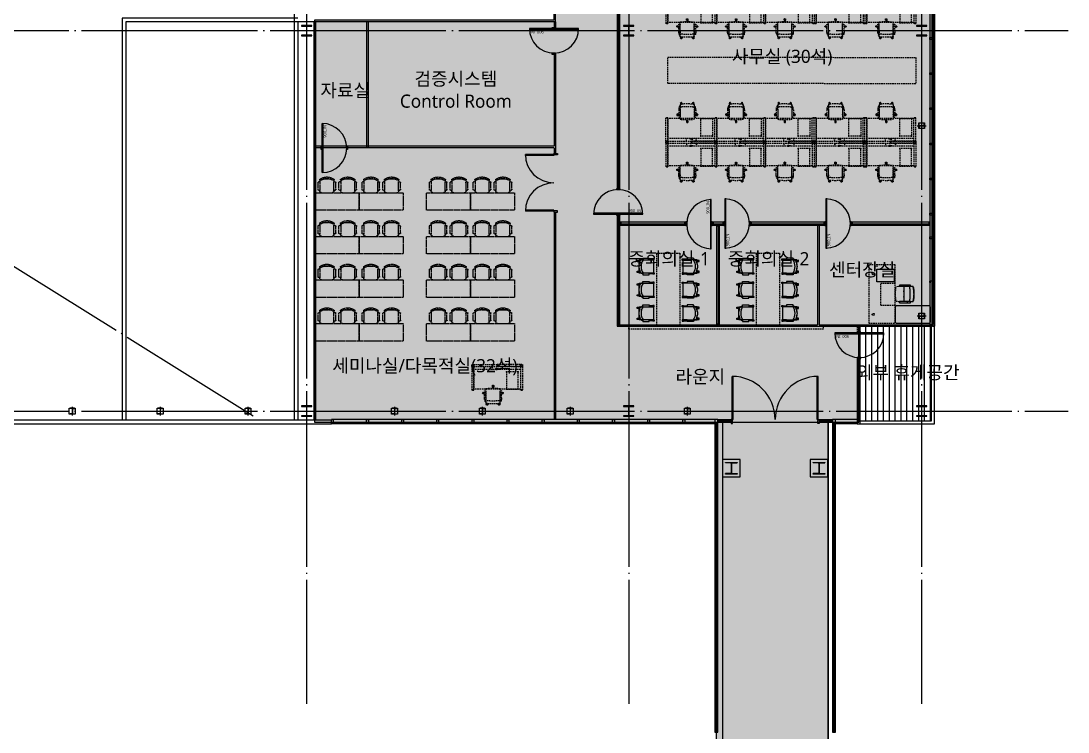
# Model space of a CAD drawing. Header units: millimetres. Extents: x -158894 to 483100, y 4200 to 114600.
# Drawn here: x 249948 to 285700, y 31935 to 56231 of the extents above; entities that cross this region are included whole.
import ezdxf
from ezdxf.enums import TextEntityAlignment as Align

# ---------------------------------------------------------------- set-up
doc = ezdxf.new("R2010")
doc.units = ezdxf.units.MM
doc.header["$LTSCALE"] = 200
for name, pattern in [('CEN-GAUN', [32.2, 30, -1, 0.2, -1]), ('HIDDEN', [0.375, 0.25, -0.125]), ('HIDDENX2', [0.75, 0.5, -0.25])]:
    doc.linetypes.add(name, pattern=pattern)
doc.layers.get('DEFPOINTS').update_dxf_attribs({"color": 137})
doc.layers.add('1.설비검토', color=3, linetype='Continuous', plot=False)
doc.layers.add('DOOR-W', color=8, linetype='Continuous', plot=False)
for name, color, linetype in [('BA', 9, 'Continuous'), ('CEN', 15, 'CEN-GAUN'), ('DOOR-OPEN', 9, 'Continuous'), ('ELE-8', 8, 'Continuous'), ('ETC', 8, 'Continuous'), ('FUR', 8, 'HIDDEN'), ('OPEN', 15, 'CEN-GAUN'), ('RM', 8, 'Continuous'), ('WALL-D', 3, 'Continuous'), ('WIND COLUMN', 4, 'Continuous'), ('XR-plan(생기품질센터)내부$0$FUR', 252, 'Continuous'), ('XREF-A-PLAN$0$DOOR-OPEN', 9, 'Continuous')]:
    doc.layers.add(name, color=color, linetype=linetype)
doc.styles.add('ARIAL', font='arial.ttf')
doc.styles.add('스타일1', font='malgun.ttf')

# ---------------------------------------------------------------- blocks, each defined once
blk = doc.blocks.new('sdf')
at = {"layer": 'FUR', "ltscale": 0.5}
for p, q in [((857, 750), (857, 1089)), ((948, 1149), (1246, 1149)), ((1337, 1089), (1337, 750)), ((1567, 750), (1567, 1089)), ((1658, 1149), (1955, 1149)), ((2046, 1089), (2046, 750)), ((797, 792), (797, 1047)), ((1397, 792), (1397, 1047)), ((1507, 792), (1507, 1047)), ((2107, 792), (2107, 1047)), ((1277, 690), (917, 690)), ((1986, 690), (1627, 690))]:
    blk.add_line(p, q, dxfattribs=at)
blk.add_lwpolyline([(2202, 690), (702, 690), (702, 90), (2202, 90)], close=True, dxfattribs=at)
for centre, radius, start, end in [((875, 1136), 21.9, 143.3099, 302.0274), ((1097, 829), 399, 53.1301, 126.8699), ((917, 1089), 59.9, 152.4156, 180), ((1097, 786), 392, 57.5758, 122.4242), ((1319, 1136), 21.9, 237.9726, 36.6901), ((1277, 1089), 59.9, 0, 27.5844), ((1584, 1136), 21.9, 143.3099, 302.0274), ((1807, 829), 399, 53.1301, 126.8699), ((1627, 1089), 59.9, 152.4156, 180), ((1807, 786), 392, 57.5758, 122.4242), ((2029, 1136), 21.9, 237.9726, 36.6901), ((1986, 1089), 59.9, 0, 27.5844), ((827, 1038), 31.2, 343.7398, 196.2602), ((827, 801), 31.2, 163.7398, 16.2602), ((917, 750), 59.9, 180, 270), ((1277, 750), 59.9, 270, 0), ((1367, 1038), 31.2, 343.7398, 196.2602), ((1367, 801), 31.2, 163.7398, 16.2602), ((1537, 1038), 31.2, 343.7398, 196.2602), ((1537, 801), 31.2, 163.7398, 16.2602), ((1627, 750), 59.9, 180, 270), ((1986, 750), 59.9, 270, 0), ((2077, 1038), 31.2, 343.7398, 196.2602), ((2077, 801), 31.2, 163.7398, 16.2602)]:
    blk.add_arc(centre, radius, start, end, dxfattribs=at)
blk = doc.blocks.new('책상')
at = {"layer": 'FUR'}
for p, q in [((-431, 1142), (-431, 914)), ((-420, 1199), (-420, 1219)), ((-394, 1199), (-394, 1219)), ((-383, 1142), (-383, 914)), ((-380, 1321), (-380, 823)), ((-349, 1395), (-370, 1380)), ((-343, 1338), (-370, 1377)), ((-369, 1374), (-370, 1373)), ((-318, 1356), (-346, 1394)), ((-344, 1392), (-343, 1393)), ((-343, 1339), (-340, 1335)), ((-319, 1357), (-305, 1338)), ((-315, 1352), (-314, 1352)), ((40, 1356), (26, 1338)), ((35, 1352), (36, 1351)), ((39, 1356), (67, 1394)), ((64, 1339), (61, 1334)), ((61, 1333), (61, 1333)), ((66, 1392), (64, 1393)), ((64, 1338), (92, 1376)), ((91, 1379), (70, 1394)), ((90, 1374), (91, 1373)), ((101, 1320), (100, 823)), ((104, 1142), (104, 914)), ((114, 1199), (114, 1219)), ((141, 1199), (141, 1218)), ((152, 1142), (152, 914)), ((-866, 874), (-866, 868)), ((-866, 871), (-866, 868)), ((-800, 867), (-866, 867)), ((-866, 67), (-866, 867)), ((-800, 874), (-865, 874)), ((-800, 867), (-865, 867)), ((-813, 874), (-800, 874)), ((-813, 867), (-800, 867)), ((-800, 874), (-800, 868)), ((-800, 868), (-800, 871)), ((-800, 67), (-800, 867)), ((-798, 842), (-800, 840)), ((-800, 842), (-800, 842)), ((-800, 840), (-800, 69)), ((798, 842), (-798, 842)), ((-500, 981), (-492, 956)), ((-453, 998), (-499, 984)), ((-496, 985), (-496, 986)), ((-444, 970), (-489, 955)), ((-486, 956), (-486, 955)), ((-454, 998), (-431, 1006)), ((-448, 1000), (-448, 1001)), ((-445, 969), (-431, 973)), ((-439, 970), (-439, 971)), ((-155, 758), (-156, 807)), ((-155, 765), (-156, 765)), ((-155, 759), (-155, 712)), ((-125, 758), (-123, 807)), ((-124, 765), (-125, 765)), ((-125, 759), (-125, 712)), ((174, 998), (152, 1006)), ((165, 969), (152, 973)), ((159, 970), (159, 971)), ((164, 969), (210, 955)), ((168, 1000), (169, 1000)), ((174, 998), (219, 983)), ((207, 955), (206, 954)), ((220, 981), (212, 956)), ((216, 984), (216, 985)), ((320, 248), (320, 846)), ((321, 847), (719, 847)), ((720, 846), (720, 248)), ((800, 840), (798, 842)), ((800, 874), (800, 868)), ((800, 871), (800, 868)), ((865, 867), (800, 867)), ((866, 867), (800, 867)), ((800, 67), (800, 867)), ((800, 69), (800, 840)), ((865, 874), (800, 874)), ((852, 867), (865, 867)), ((852, 874), (865, 874)), ((866, 874), (866, 868)), ((866, 868), (866, 871)), ((866, 67), (866, 867)), ((-155, 715), (-157, 715)), ((-153, 710), (-127, 710)), ((-125, 715), (-123, 715)), ((-800, 67), (-866, 67)), ((-866, 66), (-866, 2)), ((-801, 67), (-865, 67)), ((-865, 1), (-801, 1)), ((800, 167), (-800, 167)), ((-800, 69), (-798, 67)), ((-800, 67), (798, 67)), ((-800, 67), (0, 67)), ((-800, 1), (-800, 67)), ((-800, 2), (-800, 66)), ((-800, 1), (0, 1)), ((-171, 67), (-171, 167)), ((-168, 67), (-168, 167)), ((-46, 142), (-53, 160)), ((-43, 144), (-50, 161)), ((-49, 167), (0, 167)), ((-49, 164), (0, 164)), ((0, 142), (-41, 142)), ((0, 139), (-41, 139)), ((49, 167), (0, 167)), ((49, 164), (0, 164)), ((0, 142), (41, 142)), ((0, 139), (41, 139)), ((0, 1), (0, 67)), ((800, 67), (0, 67)), ((0, 67), (0, 1)), ((800, 1), (0, 1)), ((43, 144), (50, 161)), ((46, 142), (53, 160)), ((168, 67), (168, 167)), ((171, 67), (171, 167)), ((719, 247), (321, 247)), ((798, 67), (800, 69)), ((866, 67), (800, 67)), ((800, 67), (800, 1)), ((800, 66), (800, 2)), ((865, 67), (801, 67)), ((801, 1), (865, 1)), ((866, 2), (866, 66))]:
    blk.add_line(p, q, dxfattribs=at)
for centre, radius, start, end in [((-135, 1153), 296, 174.6812, 177.7662), ((155, 1142), 586, 177.7662, 179.9563), ((-312, 1169), 119, 167.3904, 174.6812), ((-407, 1168), 33.8, 53.3451, 126.5675), ((-426, 1195), 1.23, 160.7708, 167.3904), ((-344, 1219), 76.3, 118.1096, 179.9563), ((-344, 1219), 49.7, 136.3721, 179.9563), ((-388, 1195), 1.23, 12.5222, 19.1419), ((-503, 1170), 119, 5.2314, 12.5222), ((-679, 1153), 296, 2.1465, 5.2314), ((-970, 1142), 586, 359.9563, 2.1465), ((-370, 1321), 10, 97.3015, 179.9563), ((-360, 1257), 20, 179.9563, 276.8626), ((-367, 1370), 5, 125.9563, 208.4533), ((-369, 1378), 2, 125.9563, 215.9563), ((-239, 1439), 150, 208.4533, 224.2456), ((-142, -454), 1800, 82.5233, 97.3015), ((-142, -550), 1800, 82.9638, 96.8626), ((-348, 1393), 2, 35.9563, 125.9563), ((-340, 1389), 5, 43.4593, 125.9563), ((-446, 1289), 150, 27.6026, 43.4593), ((-317, 1356), 5, 305.9563, 27.6026), ((38, 1356), 5, 152.31, 233.9563), ((167, 1288), 150, 136.4533, 152.31), ((62, 1388), 5, 53.9563, 136.4533), ((64, 1337), 5, 233.9563, 315.6026), ((69, 1393), 2, 53.9563, 143.9563), ((-39, 1438), 150, 315.6026, 331.4593), ((81, 1256), 20, 262.9638, 359.9563), ((90, 1378), 2, 323.9563, 53.9563), ((88, 1369), 5, 331.4593, 53.9563), ((91, 1320), 10, 359.9563, 82.5233), ((65, 1219), 76.3, 359.9563, 61.803), ((65, 1219), 49.7, 359.9563, 43.5405), ((400, 1153), 296, 174.6812, 177.7662), ((690, 1141), 586, 177.7662, 179.9563), ((223, 1169), 119, 167.3904, 174.6812), ((128, 1168), 33.8, 53.3451, 126.5675), ((109, 1195), 1.23, 160.7708, 167.3904), ((147, 1195), 1.23, 12.5222, 19.1419), ((32, 1169), 119, 5.2314, 12.5222), ((-144, 1153), 296, 2.1465, 5.2314), ((-435, 1142), 586, 359.9563, 2.1465), ((-865, 874), 0.5, 89.9999, 179.9999), ((-865, 868), 0.5, 179.9999, 269.9999), ((-800, 874), 0.5, 359.9999, 89.9999), ((-800, 874), 0.5, 359.9999, 89.9999), ((-800, 868), 0.5, 269.9999, 359.9999), ((-800, 868), 0.5, 269.9999, 359.9999), ((-498, 982), 2, 107.4294, 197.4294), ((-491, 987), 5, 115.4593, 197.9563), ((-429, 856), 150, 99.6026, 115.4593), ((-490, 957), 2, 197.9563, 287.9563), ((-481, 956), 5, 197.9563, 280.4533), ((-508, 1099), 150, 280.4533, 296.31), ((-453, 999), 5, 17.9563, 99.6026), ((-443, 969), 5, 296.31, 17.9563), ((-415, 914), 16.8, 179.9563, 206.3863), ((-411, 916), 20.7, 206.3863, 230.1507), ((-409, 919), 24.2, 230.1507, 250.9128), ((-407, 923), 28.7, 250.9128, 269.9563), ((-407, 923), 28.7, 269.9563, 288.9999), ((-406, 919), 24.2, 288.9999, 309.7619), ((-404, 916), 20.7, 309.7619, 333.5264), ((-400, 914), 16.8, 333.5264, 359.9563), ((-354, 931), 89.8, 107.1694, 109.3471), ((-366, 955), 36.8, 112.5897, 118.1829), ((-140, 2607), 1800, 262.3311, 277.6689), ((-13, 739), 150, 171.6026, 187.4593), ((-156, 760), 5, 89.9563, 171.6026), ((-156, 720), 5, 187.4593, 269.9563), ((-124, 760), 5, 8.31, 89.9563), ((-124, 720), 5, 269.9563, 352.4533), ((-267, 739), 150, 352.4533, 8.31), ((74, 930), 89.8, 70.5655, 72.7432), ((86, 955), 36.8, 61.7297, 67.323), ((120, 914), 16.8, 179.9563, 206.3863), ((124, 915), 20.7, 206.3863, 230.1507), ((126, 918), 24.2, 230.1507, 250.9128), ((128, 922), 28.7, 250.9128, 269.9563), ((128, 922), 28.7, 269.9563, 288.9999), ((129, 918), 24.2, 288.9999, 309.7619), ((131, 915), 20.7, 309.7619, 333.5264), ((135, 914), 16.8, 333.5264, 359.9563), ((164, 968), 5, 161.9563, 243.6026), ((228, 1098), 150, 243.6026, 259.4593), ((173, 999), 5, 80.31, 161.9563), ((149, 856), 150, 64.4533, 80.31), ((201, 956), 5, 259.4593, 341.9563), ((210, 956), 2, 251.9563, 341.9563), ((212, 987), 5, 341.9563, 64.4533), ((218, 981), 2, 342.4832, 72.4832), ((321, 846), 1, 90, 180), ((719, 846), 1, 0, 90), ((800, 874), 0.5, 89.9999, 179.9999), ((800, 868), 0.5, 179.9999, 269.9999), ((865, 868), 0.5, 269.9999, 359.9999), ((865, 868), 0.5, 269.9999, 359.9999), ((865, 874), 0.5, 359.9999, 89.9999), ((865, 874), 0.5, 359.9999, 89.9999), ((-153, 712), 2, 179.9563, 269.9563), ((-127, 712), 2, 269.9563, 359.9563), ((-865, 66), 1, 90, 180), ((-865, 2), 1, 180, 270), ((-801, 66), 1, 360, 90), ((-801, 2), 1, 270, 360), ((-49, 162), 5, 90, 202.7255), ((-49, 162), 2, 90, 202.7255), ((-41, 144), 5, 202.7255, 270), ((-41, 144), 2, 202.7255, 270), ((41, 144), 2, 270, 337.2745), ((41, 144), 5, 270, 337.2745), ((49, 162), 5, 337.2745, 90), ((49, 162), 2, 337.2745, 90), ((321, 248), 1, 180, 270), ((719, 248), 1, 270, 0), ((801, 66), 1, 89.9998, 179.9998), ((801, 2), 1, 179.9998, 269.9998), ((865, 66), 1, 359.9998, 89.9998), ((865, 2), 1, 269.9998, 359.9998)]:
    blk.add_arc(centre, radius, start, end, dxfattribs=at)
for p in [(-833, 874), (-833, 867), (320, 847), (720, 847), (833, 874), (833, 867), (-866, 34), (-833, 67), (-833, 67), (-833, 1), (-800, 67), (-800, 34), (-800, 34), (0, 34), (0, 34), (320, 247), (720, 247), (800, 67), (800, 34), (800, 34), (833, 67), (833, 67), (833, 1), (866, 34)]:
    blk.add_point(p, dxfattribs=at)
blk = doc.blocks.new('chair55123')
at = {"layer": 'FUR', "linetype": 'Continuous'}
for p, q in [((-224, 359), (-286, 359)), ((-286, 359), (-286, 140)), ((-257, 359), (-257, 383)), ((-257, 383), (-235, 383)), ((-228, 412), (-242, 359)), ((-224, 0), (-224, 488)), ((-224, 488), (-64, 488)), ((-224, 140), (-224, 359)), ((-207, 498), (-207, 550)), ((-207, 550), (-164, 550)), ((-201, 498), (-207, 498)), ((-170, 512), (-201, 512)), ((-201, 512), (-201, 488)), ((-143, 465), (-187, 452)), ((-170, 488), (-170, 512)), ((-164, 498), (-170, 498)), ((-164, 550), (-164, 498)), ((64, 488), (224, 488)), ((143, 465), (187, 452)), ((164, 498), (164, 550)), ((164, 550), (207, 550)), ((170, 498), (164, 498)), ((170, 488), (170, 512)), ((170, 512), (201, 512)), ((201, 512), (201, 488)), ((207, 498), (201, 498)), ((207, 550), (207, 498)), ((224, 488), (224, 0)), ((224, 359), (286, 359)), ((224, 359), (224, 140)), ((228, 412), (242, 359)), ((257, 383), (235, 383)), ((257, 359), (257, 383)), ((286, 359), (286, 140)), ((-286, 140), (-224, 140)), ((-265, -24), (-265, 24)), ((-265, 24), (-257, 24)), ((-257, 9), (-257, 140)), ((-229, 9), (-257, 9)), ((-229, 140), (-229, 9)), ((-229, 24), (-224, 24)), ((224, 0), (-224, 0)), ((-222, 0), (-222, -24)), ((222, 0), (222, -24)), ((286, 140), (224, 140)), ((229, 24), (224, 24)), ((229, 140), (229, 9)), ((229, 9), (257, 9)), ((257, 9), (257, 140)), ((265, 24), (257, 24)), ((265, -24), (265, 24)), ((-222, -24), (-265, -24)), ((222, -24), (265, -24))]:
    blk.add_line(p, q, dxfattribs=at)
for centre, radius, start, end in [((-174, 398), 55.3, 103.6632, 165.0419), ((-6, 9), 409, 89.1019, 122.2471), ((41, -15), 514, 94.5746, 110.9728), ((-41, -15), 514, 69.0272, 85.4254), ((6, 9), 409, 57.7529, 90.8981), ((174, 398), 55.3, 14.9581, 76.3368)]:
    blk.add_arc(centre, radius, start, end, dxfattribs=at)
blk = doc.blocks.new('*U76')
for p, q in [((172, 379), (0, 379)), ((228, 379), (400, 379)), ((172, 21), (0, 21)), ((193, 357), (193, 43)), ((206, 357), (206, 43)), ((228, 21), (400, 21))]:
    blk.add_line(p, q)
for points in [[(400, 379), (400, 400), (0, 400), (0, 379)], [(0, 21), (0, 0), (400, 0), (400, 21)]]:
    blk.add_lwpolyline(points)
for centre, start, end in [((172, 357), 0, 90), ((228, 357), 90, 180), ((172, 43), 270, 0), ((228, 43), 180, 270)]:
    blk.add_arc(centre, 22, start, end)
blk = doc.blocks.new('*U72')
for p, q in [((172, 379), (0, 379)), ((228, 379), (400, 379)), ((172, 21), (0, 21)), ((193, 357), (193, 43)), ((206, 357), (206, 43)), ((228, 21), (400, 21))]:
    blk.add_line(p, q)
for points in [[(400, 379), (400, 400), (0, 400), (0, 379)], [(0, 21), (0, 0), (400, 0), (400, 21)]]:
    blk.add_lwpolyline(points)
for centre, start, end in [((172, 357), 0, 90), ((228, 357), 90, 180), ((172, 43), 270, 0), ((228, 43), 180, 270)]:
    blk.add_arc(centre, 22, start, end)
blk = doc.blocks.new('*U20')
for p, q in [((59, 185), (0, 185)), ((59, 9), (0, 9)), ((72, 172), (72, 22)), ((78, 172), (78, 22)), ((91, 185), (150, 185)), ((91, 9), (150, 9))]:
    blk.add_line(p, q)
for points in [[(150, 185), (150, 194), (0, 194), (0, 185)], [(0, 9), (0, 0), (150, 0), (150, 9)]]:
    blk.add_lwpolyline(points)
for centre, start, end in [((59, 172), 0, 90), ((59, 22), 270, 0), ((91, 172), 90, 180), ((91, 22), 180, 270)]:
    blk.add_arc(centre, 13, start, end)
blk = doc.blocks.new('WC1A')
at = {"layer": 'BA'}
blk.add_lwpolyline([(556300, 96403), (556500, 96403), (556500, 96203), (556300, 96203)], close=True, dxfattribs=at)
at = {"layer": 'CEN'}
blk.add_line((556400, 96450), (556400, 96150), dxfattribs=at)
at = {"layer": 'BA'}
blk.add_blockref('*U20', (556325, 96206), dxfattribs=at)

msp = doc.modelspace()

# ---------------------------------------------------------------- hatches: boundary and pattern name
at = {"layer": '1.설비검토', "transparency": 33554687}
h = msp.add_hatch(color=131, dxfattribs=at)
h.dxf.hatch_style = 1
h.paths.add_polyline_path([(259976.8, 65655.4), (268142.7, 65655.4), (268142.7, 56261.3), (259974.1, 56261.3), (259974.1, 42522.5), (278554.2, 42522.5), (278554.2, 45824.6), (281059, 45824.6), (281059, 73257.5), (259976.8, 73241.6)])
h.paths.add_polyline_path([(278060.3, 58013.2), (278060.3, 56792.4), (270612.8, 56792.4), (270612.8, 58013.2)], flags=16)
h.paths.add_polyline_path([(270765.6, 57825), (277906.9, 57825), (277906.9, 56963.2), (270765.6, 56963.2)], flags=8)
h = msp.add_hatch(color=221, dxfattribs=at)
h.dxf.hatch_style = 1
h.paths.add_polyline_path([(273690.5, 14334.7), (277503.2, 14334.7), (277503.2, 42522.5), (273690.5, 42522.5)])
h.paths.add_polyline_path([(277208.2, 31645), (277208.2, 30424.2), (274140.5, 30424.2), (274140.5, 31645)], flags=16)
h.paths.add_polyline_path([(274352.8, 31456.8), (276936.3, 31456.8), (276936.3, 30642.1), (274352.8, 30642.1)], flags=8)
at = {"layer": 'WALL-D'}
h = msp.add_hatch(dxfattribs=at)
h.set_pattern_fill('_USER', color=251, scale=200, angle=90, pattern_type=0)
h.set_pattern_definition([(90, (0, 356400), (-200, 1e-14), [])])
h.paths.add_polyline_path([(278600, 42565), (281035, 42565), (281035, 45800), (278600, 45800)])

# ---------------------------------------------------------------- linework, layer by layer
at = {"layer": '1.설비검토'}
msp.add_lwpolyline([(259976.8, 73241.6), (259976.8, 65655.4), (268142.7, 65655.4), (268142.7, 56261.3), (259974.1, 56261.3), (259974.1, 42522.5), (278554.2, 42522.5), (278554.2, 45824.6), (281059, 45824.6), (281059, 73257.5), (259976.8, 73241.6)], dxfattribs=at)
msp.add_lwpolyline([(273691, 42522.5), (277503.7, 42522.5), (277503.7, 14334.7), (273691, 14334.7)], close=True, dxfattribs=at)
at = {"layer": 'BA', "linetype": 'Continuous'}
for p, q in [((280985, 70940), (280985, 45800)), ((281135, 70940), (281135, 45800)), ((273690, 42615), (260550, 42615)), ((278500, 42615), (277710, 42615))]:
    msp.add_line(p, q, dxfattribs=at)
at = {"layer": 'BA', "linetype": 'Continuous', "ltscale": 2}
for p, q in [((281091, 45860), (281091, 70940)), ((281115, 45860), (281115, 70940)), ((260610, 42509), (273645, 42509)), ((260610, 42485), (273645, 42485)), ((277755, 42509), (278500, 42509)), ((277755, 42485), (278500, 42485))]:
    msp.add_line(p, q, dxfattribs=at)
at = {"layer": 'BA'}
for p, q in [((270350, 59745), (270350, 50530)), ((268200, 56200), (268200, 58325)), ((259275, 56547.1), (259275, 42600)), ((281091, 55630), (281115, 55630)), ((281115, 55660), (281115, 55600)), ((281135, 55660), (281115, 55660)), ((281115, 55600), (281135, 55600)), ((281135, 55660), (281135, 55600)), ((281091, 54430), (281115, 54430)), ((281115, 54460), (281115, 54400)), ((281135, 54460), (281115, 54460)), ((281115, 54400), (281135, 54400)), ((281135, 54460), (281135, 54400)), ((281091, 53230), (281115, 53230)), ((281115, 53260), (281115, 53200)), ((281135, 53260), (281115, 53260)), ((281115, 53200), (281135, 53200)), ((281135, 53260), (281135, 53200)), ((281091, 52030), (281115, 52030)), ((281115, 52060), (281115, 52000)), ((281135, 52060), (281115, 52060)), ((281115, 52000), (281135, 52000)), ((281135, 52060), (281135, 52000)), ((268140, 51670), (267170, 51670)), ((281091, 50830), (281115, 50830)), ((281115, 50860), (281115, 50800)), ((281135, 50860), (281115, 50860)), ((281115, 50800), (281135, 50800)), ((281135, 50860), (281135, 50800)), ((270300, 50530), (270400, 50530)), ((268140, 49730), (267170, 49730)), ((270400, 49570), (270300, 49570)), ((270350, 49570), (270350, 45880)), ((270430, 49350), (270430, 49250)), ((272620, 49250), (272620, 49350)), ((273580, 49350), (273580, 49250)), ((273921.9, 49250), (273921.9, 49350)), ((274881.9, 49350), (274881.9, 49250)), ((277370, 49250), (277370, 49350)), ((278330, 49350), (278330, 49250)), ((280955, 49250), (280955, 49350)), ((281091, 49630), (281115, 49630)), ((281115, 49660), (281115, 49600)), ((281135, 49660), (281115, 49660)), ((281115, 49600), (281135, 49600)), ((281135, 49660), (281135, 49600)), ((270430, 49300), (272620, 49300)), ((273580, 49300), (273921.9, 49300)), ((273801, 49220), (273701, 49220)), ((273751, 49220), (273751, 45880)), ((274881.9, 49300), (277370, 49300)), ((277150, 49250), (277150, 45850)), ((277200, 49250), (277200, 45850)), ((278330, 49300), (280955, 49300)), ((281091, 48820), (281115, 48820)), ((281115, 48850), (281115, 48790)), ((281135, 48850), (281115, 48850)), ((281115, 48790), (281135, 48790)), ((281135, 48850), (281135, 48790)), ((270300, 45880), (270400, 45880)), ((270300, 45850), (270300, 45800)), ((273701, 45880), (273801, 45880)), ((278600, 44670), (278500, 44670)), ((278550, 44670), (278550, 42645)), ((274230, 42615), (274230, 44085)), ((277170, 42615), (277170, 44085)), ((209400, 42600), (260550, 42600)), ((273745, 42615), (274200, 42615)), ((273745, 42565), (274200, 42565)), ((277200, 42615), (277655, 42615)), ((277200, 42565), (277655, 42565)), ((278500, 42645), (278600, 42645)), ((209265, 42465), (260550, 42465)), ((261810, 42485), (261750, 42485)), ((261750, 42485), (261750, 42465)), ((261810, 42465), (261750, 42465)), ((261780, 42509), (261780, 42485)), ((261810, 42465), (261810, 42485)), ((263010, 42485), (262950, 42485)), ((262950, 42485), (262950, 42465)), ((263010, 42465), (262950, 42465)), ((262980, 42509), (262980, 42485)), ((263010, 42465), (263010, 42485)), ((264210, 42485), (264150, 42485)), ((264150, 42485), (264150, 42465)), ((264210, 42465), (264150, 42465)), ((264180, 42509), (264180, 42485)), ((264210, 42465), (264210, 42485)), ((265410, 42483), (265350, 42483)), ((265350, 42483), (265350, 42463)), ((265410, 42463), (265350, 42463)), ((265380, 42507), (265380, 42483)), ((265410, 42463), (265410, 42483)), ((266610, 42485), (266550, 42485)), ((266550, 42485), (266550, 42465)), ((266610, 42465), (266550, 42465)), ((266580, 42509), (266580, 42485)), ((266610, 42465), (266610, 42485)), ((267810, 42483), (267750, 42483)), ((267750, 42483), (267750, 42463)), ((267810, 42463), (267750, 42463)), ((267780, 42507), (267780, 42483)), ((267810, 42463), (267810, 42483)), ((269010, 42485), (268950, 42485)), ((268950, 42485), (268950, 42465)), ((269010, 42465), (268950, 42465)), ((268980, 42509), (268980, 42485)), ((269010, 42465), (269010, 42485)), ((270210, 42485), (270150, 42485)), ((270150, 42485), (270150, 42465)), ((270210, 42465), (270150, 42465)), ((270180, 42509), (270180, 42485)), ((270210, 42465), (270210, 42485)), ((271410, 42485), (271350, 42485)), ((271350, 42485), (271350, 42465)), ((271410, 42465), (271350, 42465)), ((271380, 42509), (271380, 42485)), ((271410, 42465), (271410, 42485)), ((272610, 42485), (272550, 42485)), ((272550, 42485), (272550, 42465)), ((272610, 42465), (272550, 42465)), ((272580, 42509), (272580, 42485)), ((272610, 42465), (272610, 42485)), ((273745, 42435), (273645, 42435)), ((273695, 42435), (273695, 40965)), ((277755, 42435), (277655, 42435)), ((277705, 42435), (277705, 40965)), ((273645, 40965), (273745, 40965)), ((273745, 40905), (273645, 40905)), ((273695, 40905), (273695, 39465)), ((277655, 40965), (277755, 40965)), ((277755, 40905), (277655, 40905)), ((277705, 40905), (277705, 39465)), ((273645, 39465), (273745, 39465)), ((273745, 39405), (273645, 39405)), ((273695, 39405), (273695, 37965)), ((277655, 39465), (277755, 39465)), ((277755, 39405), (277655, 39405)), ((277705, 39405), (277705, 37965)), ((273645, 37965), (273745, 37965)), ((273745, 37905), (273645, 37905)), ((273695, 37905), (273695, 36465)), ((277655, 37965), (277755, 37965)), ((277755, 37905), (277655, 37905)), ((277705, 37905), (277705, 36465)), ((273645, 36465), (273745, 36465)), ((273745, 36405), (273645, 36405)), ((273695, 36405), (273695, 34965)), ((277655, 36465), (277755, 36465)), ((277755, 36405), (277655, 36405)), ((277705, 36405), (277705, 34965)), ((273645, 34965), (273745, 34965)), ((273745, 34905), (273645, 34905)), ((273695, 34905), (273695, 33465)), ((277655, 34965), (277755, 34965)), ((277755, 34905), (277655, 34905)), ((277705, 34905), (277705, 33465)), ((273645, 33465), (273745, 33465)), ((273745, 33405), (273645, 33405)), ((273695, 33405), (273695, 31965)), ((277655, 33465), (277755, 33465)), ((277755, 33405), (277655, 33405)), ((277705, 33405), (277705, 31965)), ((273645, 31965), (273745, 31965)), ((277655, 31965), (277755, 31965))]:
    msp.add_line(p, q, dxfattribs=at)
for points in [[(270300, 50500), (270400, 50500), (270400, 59775), (270300, 59775), (270300, 50500)], [(268200, 56200), (259398.8, 56200), (259398.8, 42600)], [(259950, 56200), (259950, 42600)], [(260000, 56200), (260000, 42600)], [(261750, 56200), (261750, 51900)], [(261800, 56200), (261800, 51900)], [(268150, 56200), (268150, 56000)], [(268200, 56200), (268200, 56000)], [(268150, 55100), (268150, 51950)], [(268200, 55100), (268200, 51700)], [(268140, 51950), (260000, 51950)], [(268140, 51900), (260000, 51900)], [(268150, 51900), (268150, 51700)], [(268140, 51670), (268140, 51635), (267170, 51635), (267170, 51670)], [(268265, 51700), (268265, 51655), (268265, 51655), (268265, 51655), (268170, 51655), (268170, 51670), (268140, 51670), (268140, 51700), (268265, 51700)], [(268140, 49730), (268140, 49765), (267170, 49765), (267170, 49730)], [(268265, 49700), (268265, 49745), (268265, 49745), (268265, 49745), (268170, 49745), (268170, 49730), (268140, 49730), (268140, 49700), (268265, 49700)], [(268150, 49700), (268150, 42600)], [(268200, 49700), (268200, 42600)], [(270300, 45850), (270400, 45850), (270400, 49600), (270300, 49600), (270300, 45850)], [(272650, 49250), (272650, 49350), (270400, 49350), (270400, 49250), (272650, 49250)], [(273951.9, 49250), (273951.9, 49350), (273550, 49350), (273550, 49250), (273951.9, 49250)], [(277400, 49250), (277400, 49350), (274851.9, 49350), (274851.9, 49250), (277400, 49250)], [(280985, 49250), (280985, 49350), (278300, 49350), (278300, 49250), (280985, 49250)], [(273701, 45850), (273801, 45850), (273801, 49250), (273701, 49250), (273701, 45850)], [(270300, 45850), (277150, 45850)], [(270300, 45800), (281000, 45800)], [(277200, 45850), (280985, 45850)], [(278500, 42615), (278600, 42615), (278600, 44700), (278500, 44700), (278500, 42615)], [(274230, 42615), (274265, 42615), (274265, 44085), (274230, 44085)], [(277170, 42615), (277135, 42615), (277135, 44085), (277170, 44085)], [(274200, 42480), (274245, 42480), (274245, 42480), (274245, 42480), (274245, 42585), (274230, 42585), (274230, 42615), (274200, 42615), (274200, 42480)], [(277200, 42480), (277155, 42480), (277155, 42479.2), (277155, 42479.2), (277155, 42585), (277170, 42585), (277170, 42615), (277200, 42615), (277200, 42479.2)], [(273645, 40935), (273745, 40935), (273745, 42465), (273645, 42465), (273645, 40935)], [(277655, 40935), (277755, 40935), (277755, 42465), (277655, 42465), (277655, 40935)], [(273645, 39435), (273745, 39435), (273745, 40935), (273645, 40935), (273645, 39435)], [(277655, 39435), (277755, 39435), (277755, 40935), (277655, 40935), (277655, 39435)], [(273645, 37935), (273745, 37935), (273745, 39435), (273645, 39435), (273645, 37935)], [(277655, 37935), (277755, 37935), (277755, 39435), (277655, 39435), (277655, 37935)], [(273645, 36435), (273745, 36435), (273745, 37935), (273645, 37935), (273645, 36435)], [(277655, 36435), (277755, 36435), (277755, 37935), (277655, 37935), (277655, 36435)], [(273645, 34935), (273745, 34935), (273745, 36435), (273645, 36435), (273645, 34935)], [(277655, 34935), (277755, 34935), (277755, 36435), (277655, 36435), (277655, 34935)], [(273645, 33435), (273745, 33435), (273745, 34935), (273645, 34935), (273645, 33435)], [(277655, 33435), (277755, 33435), (277755, 34935), (277655, 34935), (277655, 33435)], [(273645, 31935), (273745, 31935), (273745, 33435), (273645, 33435), (273645, 31935)], [(277655, 31935), (277755, 31935), (277755, 33435), (277655, 33435), (277655, 31935)]]:
    msp.add_lwpolyline(points, dxfattribs=at)
for points in [[(259525, 55725), (259875, 55725), (259875, 55744), (259725.2, 55744, -0.4142136), (259706, 55763.3), (259706, 56036.8, -0.4142136), (259725.2, 56056), (259875, 56056), (259875, 56075), (259525, 56075), (259525, 56056), (259674.7, 56056, -0.4142136), (259694, 56036.8), (259694, 55763.3, -0.4142136), (259674.7, 55744), (259525, 55744)], [(270525, 55725), (270875, 55725), (270875, 55744), (270725.2, 55744, -0.4142136), (270706, 55763.3), (270706, 56036.8, -0.4142136), (270725.2, 56056), (270875, 56056), (270875, 56075), (270525, 56075), (270525, 56056), (270674.7, 56056, -0.4142136), (270694, 56036.8), (270694, 55763.3, -0.4142136), (270674.7, 55744), (270525, 55744)], [(280525, 55725), (280875, 55725), (280875, 55744), (280725.3, 55744, -0.4142136), (280706, 55763.3), (280706, 56036.8, -0.4142136), (280725.3, 56056), (280875, 56056), (280875, 56075), (280525, 56075), (280525, 56056), (280674.8, 56056, -0.4142136), (280694, 56036.8), (280694, 55763.3, -0.4142136), (280674.8, 55744), (280525, 55744)], [(259525, 42725), (259875, 42725), (259875, 42744), (259725.2, 42744, -0.4142136), (259706, 42763.3), (259706, 43036.8, -0.4142136), (259725.2, 43056), (259875, 43056), (259875, 43075), (259525, 43075), (259525, 43056), (259674.7, 43056, -0.4142136), (259694, 43036.8), (259694, 42763.3, -0.4142136), (259674.7, 42744), (259525, 42744)], [(270525, 42725), (270875, 42725), (270875, 42744), (270725.2, 42744, -0.4142136), (270706, 42763.3), (270706, 43036.8, -0.4142136), (270725.2, 43056), (270875, 43056), (270875, 43075), (270525, 43075), (270525, 43056), (270674.7, 43056, -0.4142136), (270694, 43036.8), (270694, 42763.3, -0.4142136), (270674.7, 42744), (270525, 42744)], [(280525, 42725), (280875, 42725), (280875, 42744), (280725.3, 42744, -0.4142136), (280706, 42763.3), (280706, 43036.8, -0.4142136), (280725.3, 43056), (280875, 43056), (280875, 43075), (280525, 43075), (280525, 43056), (280674.8, 43056, -0.4142136), (280694, 43036.8), (280694, 42763.3, -0.4142136), (280674.8, 42744), (280525, 42744)]]:
    msp.add_lwpolyline(points, format="xyb", close=True, dxfattribs=at)
for points in [[(268990, 55970), (267310, 55970), (267310, 55940), (268990, 55940)], [(268075, 56000), (268075, 55970), (268200, 55970), (268200, 56000)], [(280985, 55600), (280985, 55660), (281091, 55660), (281091, 55600)], [(268075, 55130), (268075, 55100), (268200, 55100), (268200, 55130)], [(280985, 54400), (280985, 54460), (281091, 54460), (281091, 54400)], [(280985, 53200), (280985, 53260), (281091, 53260), (281091, 53200)], [(260230, 51047.5), (260230, 52727.5), (260260, 52727.5), (260260, 51047.5)], [(260200, 51962.5), (260230, 51962.5), (260230, 51837.5), (260200, 51837.5)], [(261070, 51962.5), (261100, 51962.5), (261100, 51837.5), (261070, 51837.5)], [(280985, 52000), (280985, 52060), (281091, 52060), (281091, 52000)], [(280985, 50800), (280985, 50860), (281091, 50860), (281091, 50800)], [(270412.5, 50470), (270412.5, 50500), (270287.5, 50500), (270287.5, 50470)], [(273520, 48447.5), (273520, 50127.5), (273490, 50127.5), (273490, 48447.5)], [(273981.9, 50152.5), (273981.9, 48472.5), (274011.9, 48472.5), (274011.9, 50152.5)], [(277430, 50152.5), (277430, 48472.5), (277460, 48472.5), (277460, 50152.5)], [(269497.5, 49630), (271177.5, 49630), (271177.5, 49660), (269497.5, 49660)], [(270412.5, 49600), (270412.5, 49630), (270287.5, 49630), (270287.5, 49600)], [(272680, 49362.5), (272650, 49362.5), (272650, 49237.5), (272680, 49237.5)], [(273550, 49362.5), (273520, 49362.5), (273520, 49237.5), (273550, 49237.5)], [(273951.9, 49237.5), (273981.9, 49237.5), (273981.9, 49362.5), (273951.9, 49362.5)], [(274821.9, 49237.5), (274851.9, 49237.5), (274851.9, 49362.5), (274821.9, 49362.5)], [(277400, 49237.5), (277430, 49237.5), (277430, 49362.5), (277400, 49362.5)], [(278270, 49237.5), (278300, 49237.5), (278300, 49362.5), (278270, 49362.5)], [(280985, 49600), (280985, 49660), (281091, 49660), (281091, 49600)], [(280985, 48790), (280985, 48850), (281091, 48850), (281091, 48790)], [(279415, 45570), (277735, 45570), (277735, 45540), (279415, 45540)], [(278500, 44730), (278500, 44700), (278625, 44700), (278625, 44730)], [(260550, 42615), (260610, 42615), (260610, 42465), (260550, 42465)], [(261750, 42615), (261810, 42615), (261810, 42509), (261750, 42509)], [(262950, 42615), (263010, 42615), (263010, 42509), (262950, 42509)], [(264150, 42615), (264210, 42615), (264210, 42509), (264150, 42509)], [(265350, 42613), (265410, 42613), (265410, 42507), (265350, 42507)], [(266550, 42615), (266610, 42615), (266610, 42509), (266550, 42509)], [(267750, 42613), (267810, 42613), (267810, 42507), (267750, 42507)], [(268950, 42615), (269010, 42615), (269010, 42509), (268950, 42509)], [(270150, 42615), (270210, 42615), (270210, 42509), (270150, 42509)], [(271350, 42615), (271410, 42615), (271410, 42509), (271350, 42509)], [(272550, 42615), (272610, 42615), (272610, 42509), (272550, 42509)], [(273645, 42465), (273745, 42465), (273745, 42615), (273645, 42615)], [(277655, 42465), (277755, 42465), (277755, 42615), (277655, 42615)], [(278500, 42465), (278600, 42465), (278600, 42615), (278500, 42615)], [(274500, 40650), (274500, 41250), (273900, 41250), (273900, 40650)], [(277500, 40650), (277500, 41250), (276900, 41250), (276900, 40650)]]:
    msp.add_lwpolyline(points, close=True, dxfattribs=at)
msp.add_circle((279050, 47595), 35, dxfattribs=at)
at = {"layer": 'CEN'}
for p, q in [((259700, 95100), (259700, 32900)), ((270700, 95100), (270700, 32900)), ((280700, 95100), (280700, 32900)), ((200500, 55900), (285700, 55900)), ((200500, 42900), (285700, 42900))]:
    msp.add_line(p, q, dxfattribs=at)
at = {"layer": 'DOOR-OPEN'}
for centre, start, end in [((268150.8, 55970.8), 180.05479, 269.94521), ((268149.2, 55970.8), 270.05479, 359.94521), ((260229.2, 51886.7), 0.05479, 89.94521), ((260229.2, 51888.3), 270.05479, 359.94521), ((270338.3, 49629.2), 90.05479, 179.94521), ((270336.7, 49629.2), 0.05479, 89.94521), ((273520.8, 49286.7), 90.05479, 179.94521), ((273981.1, 49311.7), 0.05479, 89.94521), ((277429.2, 49311.7), 0.05479, 89.94521), ((273520.8, 49288.3), 180.05479, 269.94521), ((273981.1, 49313.3), 270.05479, 359.94521), ((277429.2, 49313.3), 270.05479, 359.94521), ((278575.8, 45570.8), 180.05479, 269.94521), ((278574.2, 45570.8), 270.05479, 359.94521)]:
    msp.add_arc(centre, 840.8, start, end, dxfattribs=at)
at = {"layer": 'DOOR-OPEN', "color": 9}
for centre, start, end in [((268140, 51670), 180, 270), ((268140, 49730), 90, 180)]:
    msp.add_arc(centre, 970, start, end, dxfattribs=at)
at = {"layer": 'ELE-8'}
for p, q in [((273900, 42565), (273900, 14470)), ((277500, 42565), (277500, 14470)), ((273690, 42465), (260550, 42465)), ((278500, 42465), (277710, 42465))]:
    msp.add_line(p, q, dxfattribs=at)
for points in [[(278600, 42465), (281135, 42465), (281135, 45800)], [(278600, 42565), (281035, 42565), (281035, 45800)]]:
    msp.add_lwpolyline(points, dxfattribs=at)
at = {"layer": 'ETC'}
for points in [[(259398.8, 56325), (253400, 56325), (253400, 42600)], [(259398.8, 56200), (253525, 56200), (253525, 42600)]]:
    msp.add_lwpolyline(points, dxfattribs=at)
at = {"layer": 'FUR'}
for p, q in [((271650, 48292.4), (271650, 45850)), ((271650, 48292.4), (272450, 48292.4)), ((272450, 48292.4), (272450, 45850)), ((275050, 48292.4), (275050, 45850)), ((275050, 48292.4), (275850, 48292.4)), ((275850, 48292.4), (275850, 45850)), ((277150, 47800), (277150, 47000)), ((279304, 46525), (279304, 47275)), ((279304, 47275), (279800, 47275)), ((281091, 47325), (281115, 47325)), ((281115, 47355), (281115, 47295)), ((281135, 47355), (281115, 47355)), ((281115, 47295), (281135, 47295)), ((281135, 47355), (281135, 47295)), ((279304, 46525), (279800, 46525)), ((271650, 45850), (272450, 45850)), ((275050, 45850), (275850, 45850)), ((278600, 45770), (278500, 45770)), ((278550, 45770), (278550, 45630)), ((281000, 45800), (281135, 45800)), ((281135, 45860), (281135, 45800)), ((278500, 45630), (278600, 45630))]:
    msp.add_line(p, q, dxfattribs=at)
at = {"layer": 'FUR', "linetype": 'HIDDENX2', "ltscale": 10}
for p, q in [((279771.6, 47318.6), (279771.6, 47750.6)), ((279943.9, 47200.1), (279944, 47160.1)), ((280323.9, 47205.3), (279948.9, 47205.1)), ((280209.9, 47205.2), (280210, 47155.2)), ((280324, 47155.3), (280323.9, 47205.3)), ((279949, 47155.1), (279906, 47155.1)), ((280324, 47155.3), (279949, 47155.1)), ((280094, 47155.2), (280094.2, 46645.2)), ((280404.9, 47155.3), (280324, 47155.3)), ((280421.8, 47137.2), (280412.6, 47138.5)), ((279906.2, 46645.1), (279949.2, 46645.1)), ((279944.2, 46640.1), (279944.2, 46600.1)), ((280324.2, 46645.3), (279949.2, 46645.1)), ((279949.2, 46595.1), (280324.2, 46595.3)), ((280210.2, 46645.2), (280210.2, 46595.2)), ((280324.2, 46595.3), (280324.2, 46645.3)), ((280324.2, 46645.3), (280405.1, 46645.3)), ((280412.8, 46662.2), (280422, 46663.4))]:
    msp.add_line(p, q, dxfattribs=at)
at = {"layer": 'FUR', "color": 8}
for p, q in [((279906, 47155.1), (279825.4, 47137.8)), ((279825.7, 46662.2), (279906.2, 46645.1))]:
    msp.add_line(p, q, dxfattribs=at)
at = {"layer": 'FUR'}
for points in [[(272033.8, 54992.7), (280498.3, 54984.1), (280498.3, 54084.1), (272033.8, 54092.7)], [(280985, 47295), (280985, 47355), (281091, 47355), (281091, 47295)], [(270700, 45800), (277342.4, 45800), (277342.4, 45700), (270700, 45700)], [(280985, 45800), (280985, 45860), (281135, 45860), (281135, 45800)], [(278500, 45600), (278500, 45570), (278625, 45570), (278625, 45600)]]:
    msp.add_lwpolyline(points, close=True, dxfattribs=at)
msp.add_lwpolyline([(278900, 47900), (278900, 45900), (279800, 45900), (279800, 47900), (278900, 47900, 0.1000002)], format="xyb", dxfattribs=at)
at = {"layer": 'FUR', "linetype": 'HIDDENX2', "ltscale": 10}
msp.add_lwpolyline([(279176.6, 47318.6), (279176.6, 47750.6), (279776.6, 47750.6), (279776.6, 47318.6), (279176.6, 47318.6)], dxfattribs=at)
at = {"layer": 'FUR', "linetype": 'ByBlock', "ltscale": 300}
msp.add_lwpolyline([(279800, 46450), (279800, 45950, 0.4142136), (279850, 45900), (280950, 45900, 0.4142136), (281000, 45950), (281000, 46450, 0.4142136), (280950, 46500), (279850, 46500, 0.4142136)], format="xyb", close=True, dxfattribs=at)
at = {"layer": 'FUR'}
for points in [[(278500, 45600), (278600, 45600), (278600, 45800), (278500, 45800), (278500, 45600)], [(281135, 45860), (281135, 45800)]]:
    msp.add_lwpolyline(points, dxfattribs=at)
msp.add_circle((279050, 46205), 35, dxfattribs=at)
at = {"layer": 'FUR', "linetype": 'HIDDENX2', "ltscale": 10}
for centre, radius, start, end in [((279948.9, 47200.1), 5, 90.0279, 180.02804), ((279949, 47160.1), 5, 180.0279, 270.02805), ((279547.8, 46899.9), 556.2, 349.1473, 10.90864), ((278947.4, 46899.6), 1366.7, 349.27455, 10.78142), ((280404.9, 47150.3), 5, 12.85528, 90.0281), ((280133.4, 47083.3), 284.6, 11.18341, 13.85572), ((279389.8, 46899.8), 1050.3, 346.92193, 13.134), ((280421.1, 47132.3), 5, 11.78646, 82.17762), ((279307.1, 46899.8), 1143, 348.26832, 11.78762), ((279949.2, 46640.1), 5, 90.02812, 180.02782), ((279949.2, 46600.1), 5, 180.02812, 270.02782), ((280405.1, 46650.3), 5, 270.03035, 347.19809), ((280133.6, 46717.1), 284.6, 346.2001, 348.8727), ((280421.3, 46668.4), 5, 277.87836, 348.26912)]:
    msp.add_arc(centre, radius, start, end, dxfattribs=at)
at = {"layer": 'FUR', "color": 8}
for centre, radius, start, end in [((282291.5, 46901.2), 2491.4, 174.96191, 185.09403), ((279829.6, 47118.3), 20, 102.0869, 174.96191), ((279829.8, 46681.8), 20, 185.09412, 257.96888)]:
    msp.add_arc(centre, radius, start, end, dxfattribs=at)
at = {"layer": 'OPEN'}
msp.add_line((209875, 72725), (257875, 42744), dxfattribs=at)
at = {"layer": 'XREF-A-PLAN$0$DOOR-OPEN', "color": 9}
for centre, start, end in [((274230, 42615), 0, 90), ((277170, 42615), 90, 180)]:
    msp.add_arc(centre, 1470, start, end, dxfattribs=at)

# ---------------------------------------------------------------- block references
at = {"layer": 'BA'}
msp.add_blockref('WC1A', (-283700, -53403), dxfattribs=at)
ref = msp.add_blockref('*U76', (274400, 40750), dxfattribs=dict(at, xscale=-1, rotation=359.9999999999983))
ref.add_attrib('H-BEAM', 'H-400X400X13X21', (274397.5, 40733.6, 0), dxfattribs={"layer": 'DEFPOINTS', "height": 2.5, "rotation": 180, "style": 'ARIAL'})
ref = msp.add_blockref('*U72', (277400, 40750), dxfattribs=dict(at, xscale=-1, rotation=359.9999999999983))
ref.add_attrib('H-BEAM', 'H-400X400X13X21', (277397.5, 40733.6, 0), dxfattribs={"layer": 'DEFPOINTS', "height": 2.5, "rotation": 180, "style": 'ARIAL'})
at = {"layer": 'FUR', "xscale": -1}
for p in [(262201.6, 49671.1), (263701.2, 49671.1), (266000.9, 49671.1), (267500.6, 49671.1), (262201.6, 48181.1), (263701.2, 48181.1), (266000.9, 48181.1), (267500.6, 48181.1), (262201.6, 46691.1), (263701.2, 46691.1), (266000.9, 46691.1), (267500.6, 46691.1), (262201.6, 45201.1), (263701.2, 45201.1), (266000.9, 45201.1), (267500.6, 45201.1)]:
    msp.add_blockref('sdf', p, dxfattribs=at)
at = {"layer": 'FUR', "rotation": 90}
for name, p in [('chair55123', (271542.3, 47842.4)), ('chair55123', (274942.3, 47842.4)), ('chair55123', (271542.3, 47042.4)), ('chair55123', (274942.3, 47042.4)), ('chair55123', (271542.3, 46242.4)), ('chair55123', (274942.3, 46242.4)), ('WC1A', (377003, -510250))]:
    msp.add_blockref(name, p, dxfattribs=at)
at = {"layer": 'FUR', "xscale": -1, "rotation": 270}
for p in [(272550, 47842.4), (275950, 47842.4), (272550, 47042.4), (275950, 47042.4), (272550, 46242.4), (275950, 46242.4)]:
    msp.add_blockref('chair55123', p, dxfattribs=at)
at = {"layer": 'WIND COLUMN', "rotation": 90}
msp.add_blockref('WC1A', (377003, -503750), dxfattribs=at)
at = {"layer": 'WIND COLUMN'}
for p in [(-304700, -53403), (-301700, -53403), (-298700, -53403), (-293700, -53403), (-290700, -53403), (-287700, -53403)]:
    msp.add_blockref('WC1A', p, dxfattribs=at)
at = {"layer": 'XR-plan(생기품질센터)내부$0$FUR', "xscale": -1, "rotation": 180}
for p in [(272838.2, 57016.9), (274504.2, 57016.9), (276168.2, 57016.9), (277899.3, 57017.4), (279632.3, 57017.4), (272838.2, 52118.2), (274504.2, 52118.2), (276168.2, 52118.2), (277899.3, 52118.7), (279632.3, 52118.7), (266206.8, 44492.8)]:
    msp.add_blockref('책상', p, dxfattribs=at)
at = {"layer": 'XR-plan(생기품질센터)내부$0$FUR'}
for p in [(272838.2, 52050.2), (274504.2, 52050.2), (276168.2, 52050.2), (277899.3, 52050.7), (279632.3, 52050.7)]:
    msp.add_blockref('책상', p, dxfattribs=at)

# ---------------------------------------------------------------- texts
at = {"layer": 'DOOR-W', "style": '스타일1'}
for rotation, p in [(180, (267795.9, 55901.8)), (90, (260379.2, 52241.6)), (90, (273451.8, 49641.6)), (90, (274131.1, 48531.9)), (90, (277579.2, 48531.9)), (180, (278220.9, 45501.8))]:
    msp.add_text('900_IN', height=100, rotation=rotation, dxfattribs=at).set_placement(p)
msp.add_text('900_IN', height=100, dxfattribs=at).set_placement((270691.6, 49698.2))
at = {"layer": 'RM', "style": '스타일1'}
for s, p in [('사무실 (30석)', (275935.3, 55021.5)), ('검증시스템', (264797.7, 54253.1)), ('자료실', (261020.6, 53860)), ('Control Room', (264797.7, 53490)), ('중회의실-1', (272076.8, 48106.4)), ('중회의실-2', (275476.8, 48106.4)), ('센터장실', (278668, 47733.2)), ('세미나실/다목적실(32석)', (263741.6, 44451.1)), ('라운지', (273145.4, 44079.1)), ('외부 휴게공간', (280225.8, 44221))]:
    msp.add_text(s, height=450, dxfattribs=at).set_placement(p, align=Align.MIDDLE_CENTER)

doc.saveas('drawing.dxf')
